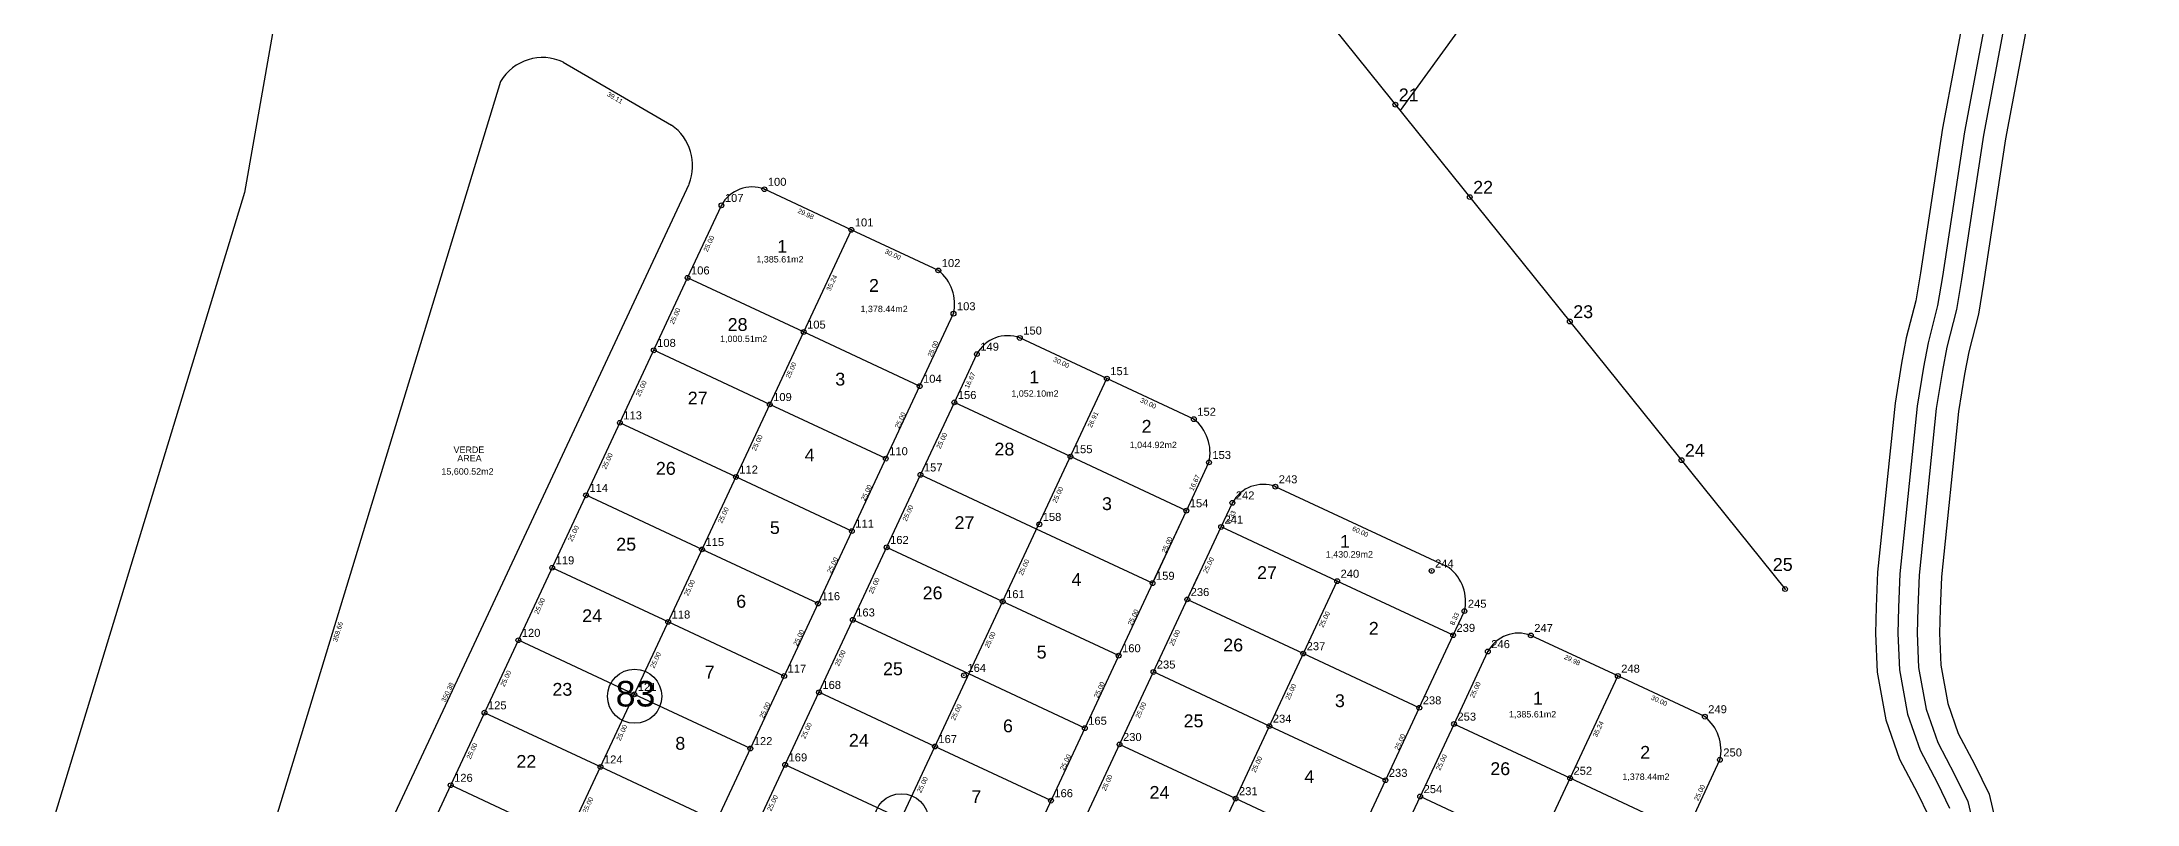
# Model space of a CAD drawing. Header units: metres. Extents: x 277679 to 502674, y 2669847 to 2703376.
# Drawn here: x 500680 to 501335, y 2671471 to 2671709 of the extents above; entities that cross this region are included whole.
import ezdxf
from ezdxf.enums import TextEntityAlignment as Align

# ---------------------------------------------------------------- set-up
doc = ezdxf.new("R2010")
doc.units = ezdxf.units.M
doc.header["$PDMODE"] = 32
doc.header["$PDSIZE"] = 1.5
doc.layers.get('0').update_dxf_attribs({"linetype": 'CONTINUOUS'})
for name, color, linetype in [('CVL_CURV_TX', 2, 'CONTINUOUS'), ('CVL_PUNTO', 2, 'CONTINUOUS'), ('CVL_PUNTO_NUM', 2, 'CONTINUOUS'), ('HATCHES', 7, 'CONTINUOUS')]:
    doc.layers.add(name, color=color, linetype=linetype)
doc.styles.add('ARIAL', font='ARIAL')

msp = doc.modelspace()

# ---------------------------------------------------------------- hatches: boundary and pattern name
h = msp.add_hatch()
h.set_pattern_fill('AR-SAND', color=3, scale=0.1, style=0)
h.set_pattern_definition([])
edge = h.paths.add_edge_path(flags=0)
edge.add_arc((500868.26, 2671670.27), 15.41, 338.03105, 55.0928)
edge.add_line((500877.08, 2671682.91), (500843.28, 2671702.59))
edge.add_arc((500836.81, 2671688.67), 15.35, 65.03799, 149.15458)
edge.add_line((500823.63, 2671696.54), (500719.09, 2671353.46))
edge.add_arc((500727.74, 2671352.7), 8.69, 175.01595, 319.17743)
edge.add_line((500734.32, 2671347.02), (500882.56, 2671664.5))
h.paths.add_polyline_path([(500806.62, 2671501.93), (500809.66, 2671508.43), (500807.58, 2671509.4), (500804.54, 2671502.9)], flags=0)
h.paths.add_polyline_path([(500772.85, 2671520.79), (500774.94, 2671527.66), (500772.74, 2671528.33), (500770.65, 2671521.46)], flags=0)
h.paths.add_polyline_path([(500856.25, 2671691.97), (500861.45, 2671688.94), (500862.6, 2671690.93), (500857.41, 2671693.96)], flags=0)
h.paths.add_polyline_path([(500809.64, 2671577.3), (500818.26, 2671577.3), (500818.26, 2671580.3), (500809.64, 2671580.3)], flags=0)
h.paths.add_polyline_path([(500808.46, 2671579.97), (500819.09, 2671579.97), (500819.09, 2671582.97), (500808.46, 2671582.97)], flags=0)
h.paths.add_polyline_path([(500804.57, 2671572.7), (500822.08, 2671572.7), (500822.08, 2671576.3), (500804.57, 2671576.3)], flags=0)

# ---------------------------------------------------------------- linework, layer by layer
at = {"color": 1}
for p, q in [((500891.02, 2672497.52), (500743.67, 2671661.81)), ((500743.67, 2671661.81), (500526.62, 2670949.53))]:
    msp.add_line(p, q, dxfattribs=at)
for p, q in [((501335.05, 2672004.24), (501104.74, 2671687.49)), ((500843.28, 2671702.59), (500877.08, 2671682.91)), ((500882.11, 2671635.18), (500892.69, 2671657.83)), ((500954.62, 2671601.33), (500965.19, 2671623.98)), ((500965.47, 2671596.25), (500972.52, 2671611.35)), ((500954.89, 2671573.6), (500965.47, 2671596.25)), ((501037.96, 2671562.41), (501045.03, 2671577.5)), ((501027.4, 2671539.75), (501037.96, 2671562.41)), ((501048.83, 2671557.32), (501052.35, 2671564.87)), ((501038.25, 2671534.67), (501041.78, 2671542.22)), ((501121.31, 2671523.48), (501124.86, 2671531.02)), ((501110.76, 2671500.81), (501121.31, 2671523.48)), ((501121.61, 2671495.74), (501132.18, 2671518.39)), ((501194.11, 2671461.88), (501204.69, 2671484.54))]:
    msp.add_line(p, q)
at = {"color": 7}
for p, q in [((500967.83, 2671857.66), (501225.06, 2671537.92)), ((500954.62, 2671601.33), (500827.68, 2671329.52)), ((501035.61, 2671557.34), (500911.04, 2671290.59)), ((501110.76, 2671500.81), (500994.39, 2671251.66))]:
    msp.add_line(p, q, dxfattribs=at)
at = {"color": 6}
for p, q in [((501290.62, 2671769.31), (501274.24, 2671681.95)), ((501274.24, 2671681.95), (501267.34, 2671636.7)), ((501267.34, 2671636.7), (501265.88, 2671628)), ((501265.88, 2671628), (501262.91, 2671616.4)), ((501262.91, 2671616.4), (501261.38, 2671608.48)), ((501261.38, 2671608.48), (501259.42, 2671596.03)), ((501259.42, 2671596.03), (501253.95, 2671543.15)), ((501253.95, 2671543.15), (501253.52, 2671532.34)), ((501253.52, 2671532.34), (501253.3, 2671523.98)), ((501253.3, 2671523.98), (501253.82, 2671511.91)), ((501253.82, 2671511.91), (501256.5, 2671497.08)), ((501256.5, 2671497.08), (501260.79, 2671484.77)), ((501260.79, 2671484.77), (501266.43, 2671474.11)), ((501266.43, 2671474.11), (501269.83, 2671467.08))]:
    msp.add_line(p, q, dxfattribs=at)
at = {"color": 4}
for points in [[(501297.48, 2671767.93), (501281.14, 2671680.78), (501274.25, 2671635.59), (501272.73, 2671626.55), (501269.74, 2671614.86), (501268.28, 2671607.27), (501266.36, 2671595.12), (501260.94, 2671542.65), (501260.52, 2671532.1), (501260.3, 2671524.04), (501260.8, 2671512.69), (501263.29, 2671498.86), (501267.23, 2671487.58), (501272.68, 2671477.27), (501276.47, 2671469.44)], [(501303.37, 2671766.75), (501287.05, 2671679.78), (501280.17, 2671634.64), (501278.61, 2671625.31), (501275.6, 2671613.55), (501274.19, 2671606.23), (501272.31, 2671594.35), (501266.93, 2671542.22), (501266.51, 2671531.9), (501266.3, 2671524.09), (501266.77, 2671513.36), (501269.12, 2671500.39), (501272.75, 2671489.98), (501278.03, 2671479.98), (501282.15, 2671471.47), (501284.45, 2671461.86)]]:
    msp.add_lwpolyline(points, dxfattribs=at)
at = {"color": 6}
msp.add_lwpolyline([(501310.23, 2671765.38), (501293.96, 2671678.6), (501287.09, 2671633.54), (501285.46, 2671623.86), (501282.43, 2671612.02), (501281.09, 2671605.02), (501279.26, 2671593.44), (501273.91, 2671541.72), (501273.51, 2671531.67), (501273.31, 2671524.15), (501273.75, 2671514.14), (501275.91, 2671502.18), (501279.18, 2671492.79), (501284.28, 2671483.14), (501288.78, 2671473.83), (501291.36, 2671463.06)], dxfattribs=at)
for centre in [(500865.55, 2671504.42), (500948.91, 2671465.49)]:
    msp.add_circle(centre, 8.47)
for centre, radius, start, end in [((500836.81, 2671688.67), 15.35, 65.03799, 149.15458), ((500868.26, 2671670.27), 15.41, 338.03105, 55.0928), ((500902.27, 2671652.69), 10.88, 69.37305, 151.79496), ((500952.13, 2671626.99), 13.41, 347.02061, 51.52615), ((500982.11, 2671606.21), 10.88, 69.37305, 151.79496), ((501031.96, 2671580.51), 13.41, 347.02061, 51.52615), ((501061.94, 2671559.73), 10.88, 69.37305, 151.79496), ((501111.79, 2671534.03), 13.41, 347.02061, 51.52615), ((501141.77, 2671513.25), 10.88, 69.37305, 151.79496), ((501191.62, 2671487.55), 13.41, 347.02061, 51.52615)]:
    msp.add_arc(centre, radius, start, end)
at = {"layer": 'CVL_CURV_TX', "color": 7}
for p, q in [((500933.27, 2671650.19), (500906.1, 2671662.87)), ((500960.47, 2671637.49), (500933.27, 2671650.19)), ((500918.36, 2671618.26), (500882.11, 2671635.18)), ((500954.62, 2671601.33), (500918.36, 2671618.26)), ((501013.1, 2671603.71), (500985.94, 2671616.39)), ((500907.78, 2671595.61), (500871.54, 2671612.53)), ((501040.3, 2671591.01), (501013.1, 2671603.71)), ((500944.04, 2671578.68), (500907.78, 2671595.61)), ((501001.71, 2671579.33), (500965.47, 2671596.25)), ((500897.2, 2671572.95), (500860.96, 2671589.88)), ((501037.96, 2671562.41), (501001.71, 2671579.33)), ((500933.45, 2671556.03), (500897.2, 2671572.95)), ((500991.14, 2671556.68), (500954.89, 2671573.6)), ((501092.93, 2671557.23), (501065.77, 2671569.91)), ((500886.63, 2671550.3), (500850.38, 2671567.22)), ((501027.4, 2671539.75), (500991.14, 2671556.68)), ((501085.07, 2671540.4), (501048.83, 2671557.32)), ((501120.14, 2671544.53), (501092.93, 2671557.23)), ((500922.87, 2671533.38), (500886.63, 2671550.3)), ((500980.56, 2671534.02), (500944.32, 2671550.95)), ((500876.05, 2671527.65), (500839.81, 2671544.57)), ((501121.31, 2671523.48), (501085.07, 2671540.4)), ((501016.8, 2671517.1), (500980.56, 2671534.02)), ((501074.49, 2671517.75), (501038.25, 2671534.67)), ((500912.29, 2671510.73), (500876.05, 2671527.65)), ((500969.98, 2671511.37), (500933.74, 2671528.29)), ((501172.76, 2671510.75), (501145.6, 2671523.43)), ((500865.47, 2671505), (500829.23, 2671521.92)), ((501110.76, 2671500.81), (501074.49, 2671517.75)), ((501006.23, 2671494.45), (500969.98, 2671511.37)), ((501063.92, 2671495.09), (501027.67, 2671512.01)), ((501199.97, 2671498.05), (501172.76, 2671510.75)), ((500901.72, 2671488.08), (500865.47, 2671505)), ((500959.41, 2671488.72), (500923.16, 2671505.64)), ((500854.9, 2671482.34), (500818.65, 2671499.27)), ((501100.16, 2671478.17), (501063.92, 2671495.09)), ((501157.85, 2671478.81), (501121.61, 2671495.74)), ((500995.65, 2671471.8), (500959.41, 2671488.72)), ((501053.34, 2671472.44), (501017.1, 2671489.36)), ((500891.14, 2671465.42), (500854.9, 2671482.34)), ((500948.83, 2671466.07), (500912.59, 2671482.99)), ((501194.11, 2671461.88), (501157.85, 2671478.81)), ((500844.32, 2671459.69), (500808.08, 2671476.61)), ((501089.58, 2671455.52), (501053.34, 2671472.44)), ((501147.27, 2671456.16), (501111.03, 2671473.08))]:
    msp.add_line(p, q, dxfattribs=at)
at = {"layer": 'CVL_PUNTO', "color": 2}
for p in [(501103.28, 2671689.29), (500906.1, 2671662.87), (501126.52, 2671660.41), (500892.69, 2671657.83), (500933.29, 2671650.18), (500882.11, 2671635.18), (500960.47, 2671637.49), (500965.19, 2671623.98), (501157.79, 2671621.54), (500918.38, 2671618.25), (500985.94, 2671616.39), (500871.54, 2671612.53), (500972.52, 2671611.35), (500954.62, 2671601.33), (501013.12, 2671603.7), (500907.78, 2671595.61), (500965.47, 2671596.25), (500860.96, 2671589.88), (501040.3, 2671591.01), (500944.04, 2671578.68), (501001.73, 2671579.32), (501045.03, 2671577.5), (501192.67, 2671578.19), (500897.2, 2671572.95), (500954.89, 2671573.6), (501065.77, 2671569.91), (500850.38, 2671567.22), (501037.96, 2671562.41), (501052.35, 2671564.87), (500933.45, 2671556.03), (500992.01, 2671558.15), (501048.83, 2671557.32), (500886.63, 2671550.3), (500944.32, 2671550.95), (500839.81, 2671544.57), (501114.61, 2671543.58), (501027.4, 2671539.75), (501085.09, 2671540.39), (501225.06, 2671537.92), (500922.87, 2671533.38), (500980.56, 2671534.02), (501038.25, 2671534.67), (501124.86, 2671531.02), (500876.05, 2671527.65), (500933.74, 2671528.29), (501121.31, 2671523.48), (501145.6, 2671523.43), (500829.23, 2671521.92), (501016.8, 2671517.1), (501074.49, 2671517.75), (501132.18, 2671518.39), (500912.29, 2671510.73), (500968.48, 2671510.96), (501027.67, 2671512.01), (501172.78, 2671510.74), (500865.47, 2671505), (500923.16, 2671505.64), (500818.65, 2671499.27), (501110.76, 2671500.81), (501199.97, 2671498.05), (501006.23, 2671494.45), (501017.1, 2671489.36), (501063.92, 2671495.09), (501121.61, 2671495.74), (500901.72, 2671488.08), (500912.59, 2671482.99), (500959.41, 2671488.72), (501204.69, 2671484.54), (500808.08, 2671476.61), (500854.9, 2671482.34), (501100.16, 2671478.17), (501157.87, 2671478.81), (500995.65, 2671471.8), (501053.34, 2671472.44), (501111.03, 2671473.08)]:
    msp.add_point(p, dxfattribs=at)
at = {"layer": 'HATCHES', "color": 7}
for p, q in [((500823.63, 2671696.54), (500719.09, 2671353.46)), ((500734.32, 2671347.02), (500882.56, 2671664.5)), ((500776.62, 2671314.73), (500933.29, 2671650.18)), ((500755.19, 2671363.36), (500882.11, 2671635.18)), ((500862.1, 2671280.34), (501013.12, 2671603.7)), ((500838.55, 2671324.43), (500954.89, 2671573.6)), ((500921.91, 2671285.5), (501048.83, 2671557.32)), ((500945.46, 2671241.41), (501085.09, 2671540.39)), ((501028.81, 2671202.48), (501172.78, 2671510.74)), ((501005.26, 2671246.57), (501121.61, 2671495.74))]:
    msp.add_line(p, q, dxfattribs=at)

# ---------------------------------------------------------------- texts
at = {"color": 7, "style": 'ARIAL'}
for s, rotation, p in [('39.11', 329.78999, (500859.43, 2671691.45)), ('29.98', 334.97292, (500919.05, 2671655.17)), ('25.00', 64.97292, (500888.76, 2671645.87)), ('30.00', 334.97292, (500946.25, 2671642.48)), ('35.24', 64.92987, (500927.18, 2671633.59)), ('25.00', 64.97292, (500958.79, 2671613.01)), ('30.00', 334.97292, (500998.9, 2671608.69)), ('16.67', 64.96571, (500970.35, 2671603.17)), ('30.00', 334.97292, (501026.08, 2671595.99)), ('26.91', 64.91207, (501008.78, 2671590.88)), ('16.67', 64.88994, (501040.52, 2671571.14)), ('8.33', 64.97358, (501051.95, 2671560.46)), ('60.00', 334.97292, (501092.32, 2671555.86)), ('8.33', 64.82205, (501121.75, 2671528.59)), ('358.66', 73.05273, (500772.79, 2671524.56)), ('29.98', 334.97292, (501158.55, 2671515.73)), ('350.38', 64.9703, (500807.1, 2671505.66)), ('25.00', 64.97292, (501128.25, 2671506.43)), ('30.00', 334.97292, (501185.74, 2671503.03)), ('35.24', 64.9662, (501166.67, 2671494.15)), ('25.00', 64.97292, (501198.32, 2671474.28))]:
    msp.add_text(s, height=1.5, rotation=rotation, dxfattribs=at).set_placement(p, align=Align.MIDDLE)
at = {"color": 1, "style": 'ARIAL'}
for s, p in [('1,385.61m2', (500910.97, 2671640.8)), ('1,378.44m2', (500943.51, 2671625.29)), ('1,000.51m2', (500899.63, 2671615.96)), ('1,052.10m2', (500990.65, 2671598.85)), ('1,044.92m2', (501027.63, 2671582.79)), ('15,600.52m2', (500813.33, 2671574.5)), ('1,430.29m2', (501088.91, 2671548.59)), ('1,385.61m2', (501146.15, 2671498.61)), ('1,378.44m2', (501181.57, 2671479.1))]:
    msp.add_text(s, height=2, dxfattribs=at).set_placement(p, align=Align.MIDDLE)
at = {"layer": 'CVL_CURV_TX', "color": 4, "style": 'ARIAL'}
for s, p in [('1', (500911.69, 2671645.01)), ('2', (500940.35, 2671632.83)), ('28', (500897.74, 2671620.59)), ('3', (500929.81, 2671603.53)), ('1', (500990.45, 2671604.19)), ('27', (500885.27, 2671597.63)), ('2', (501025.53, 2671588.8)), ('4', (500920.25, 2671579.82)), ('28', (500981.1, 2671581.66)), ('26', (500875.3, 2671575.64)), ('3', (501013.16, 2671564.6)), ('5', (500909.38, 2671557.1)), ('27', (500968.63, 2671558.7)), ('25', (500862.92, 2671551.93)), ('1', (501087.53, 2671552.8)), ('4', (501003.61, 2671540.89)), ('27', (501063.17, 2671543.09)), ('6', (500898.86, 2671534.08)), ('26', (500958.66, 2671536.71)), ('24', (500852.27, 2671529.6)), ('2', (501096.52, 2671525.67)), ('5', (500992.74, 2671518.17)), ('26', (501052.59, 2671520.43)), ('7', (500888.99, 2671511.95)), ('25', (500946.28, 2671513)), ('23', (500842.98, 2671506.58)), ('3', (501085.94, 2671503.02)), ('1', (501147.81, 2671503.8)), ('6', (500982.22, 2671495.15)), ('25', (501040.21, 2671496.72)), ('8', (500879.83, 2671489.7)), ('24', (500935.62, 2671490.67)), ('22', (500831.73, 2671484.08)), ('26', (501136.04, 2671481.78)), ('2', (501181.32, 2671486.91)), ('4', (501076.39, 2671479.31)), ('7', (500972.34, 2671473.02)), ('24', (501029.56, 2671474.39))]:
    msp.add_text(s, height=4, dxfattribs=at).set_placement(p, align=Align.MIDDLE)
at = {"layer": 'CVL_CURV_TX', "color": 7, "style": 'ARIAL'}
for p in [(500878.18, 2671623.22), (500914.43, 2671606.3), (500867.61, 2671600.57), (500948.56, 2671590.67), (500903.85, 2671583.65), (500961.54, 2671584.29), (500857.03, 2671577.92), (500937.98, 2671568.02), (500997.79, 2671567.37), (500893.28, 2671560.99), (500950.97, 2671561.64), (500846.46, 2671555.26), (501031.92, 2671551.74), (500927.41, 2671545.36), (500987.21, 2671544.72), (501044.9, 2671545.36), (500882.7, 2671538.34), (500940.39, 2671538.98), (500835.88, 2671532.61), (501021.34, 2671529.08), (501081.14, 2671528.44), (500916.83, 2671522.71), (500976.63, 2671522.06), (501034.32, 2671522.71), (500872.12, 2671515.69), (500929.81, 2671516.33), (500825.3, 2671509.96), (501010.76, 2671506.43), (501070.57, 2671505.79), (500906.25, 2671500.06), (500966.06, 2671499.41), (501023.75, 2671500.05), (500861.55, 2671493.04), (500919.24, 2671493.68), (501104.7, 2671490.15), (500814.73, 2671487.3), (501000.19, 2671483.78), (501059.99, 2671483.13), (501117.68, 2671483.78), (500955.48, 2671476.76), (501013.17, 2671477.4), (500850.97, 2671470.38), (500908.66, 2671471.03)]:
    msp.add_text('25.00', height=1.5, rotation=64.96571, dxfattribs=at).set_placement(p, align=Align.MIDDLE)
for s, p in [('VERDE', (500813.78, 2671581.47)), ('AREA', (500813.95, 2671578.8))]:
    msp.add_text(s, height=2, dxfattribs=at).set_placement(p, align=Align.MIDDLE)
at = {"layer": 'CVL_CURV_TX', "color": 6, "style": 'ARIAL'}
msp.add_text('83', height=8, dxfattribs=at).set_placement((500865.84, 2671505.21), align=Align.MIDDLE)
at = {"layer": 'CVL_PUNTO_NUM', "color": 3, "style": 'ARIAL'}
for s, p in [('21', (501104.34, 2671690.35)), ('22', (501127.58, 2671661.47)), ('23', (501158.85, 2671622.6)), ('24', (501193.73, 2671579.25)), ('25', (501221.21, 2671543.59))]:
    msp.add_text(s, height=4, dxfattribs=at).set_placement(p)
at = {"layer": 'CVL_PUNTO_NUM', "color": 7, "style": 'ARIAL'}
for s, p in [('107', (500893.75, 2671658.89)), ('100', (500907.17, 2671663.93)), ('101', (500934.35, 2671651.24)), ('102', (500961.53, 2671638.55)), ('106', (500883.17, 2671636.24)), ('103', (500966.26, 2671625.04)), ('105', (500919.44, 2671619.31)), ('108', (500872.6, 2671613.59)), ('149', (500973.58, 2671612.41)), ('150', (500987, 2671617.45)), ('104', (500955.68, 2671602.39)), ('151', (501014.18, 2671604.76)), ('109', (500908.84, 2671596.67)), ('156', (500966.53, 2671597.31)), ('113', (500862.02, 2671590.94)), ('152', (501041.37, 2671592.07)), ('110', (500945.1, 2671579.74)), ('155', (501002.8, 2671580.38)), ('112', (500898.26, 2671574.02)), ('157', (500955.95, 2671574.66)), ('153', (501046.09, 2671578.56)), ('114', (500851.44, 2671568.28)), ('243', (501066.83, 2671570.97)), ('154', (501039.02, 2671563.47)), ('242', (501053.41, 2671565.93)), ('111', (500934.51, 2671557.09)), ('158', (500993.07, 2671559.21)), ('241', (501049.89, 2671558.38)), ('115', (500887.69, 2671551.36)), ('162', (500945.38, 2671552.01)), ('119', (500840.87, 2671545.63)), ('159', (501028.46, 2671540.81)), ('240', (501086.15, 2671541.45)), ('244', (501115.67, 2671544.65)), ('116', (500923.93, 2671534.44)), ('161', (500981.62, 2671535.08)), ('236', (501039.31, 2671535.73)), ('118', (500877.11, 2671528.71)), ('163', (500934.8, 2671529.35)), ('245', (501125.92, 2671532.08)), ('120', (500830.29, 2671522.98)), ('239', (501122.37, 2671524.54)), ('247', (501146.66, 2671524.49)), ('160', (501017.86, 2671518.16)), ('237', (501075.55, 2671518.81)), ('246', (501133.24, 2671519.45)), ('117', (500913.35, 2671511.79)), ('164', (500969.54, 2671512.02)), ('235', (501028.73, 2671513.08)), ('248', (501173.84, 2671511.8)), ('121', (500866.53, 2671506.06)), ('168', (500924.22, 2671506.7)), ('238', (501111.82, 2671501.88)), ('125', (500819.72, 2671500.33)), ('165', (501007.29, 2671495.51)), ('234', (501064.98, 2671496.15)), ('253', (501122.67, 2671496.8)), ('249', (501201.03, 2671499.11)), ('122', (500902.78, 2671489.14)), ('167', (500960.47, 2671489.78)), ('230', (501018.16, 2671490.42)), ('124', (500855.96, 2671483.4)), ('169', (500913.65, 2671484.05)), ('250', (501205.75, 2671485.6)), ('126', (500809.14, 2671477.67)), ('233', (501101.22, 2671479.23)), ('252', (501158.93, 2671479.87)), ('166', (500996.71, 2671472.86)), ('231', (501054.4, 2671473.5)), ('254', (501112.09, 2671474.14))]:
    msp.add_text(s, height=2.5, dxfattribs=at).set_placement(p)

doc.saveas('drawing.dxf')
